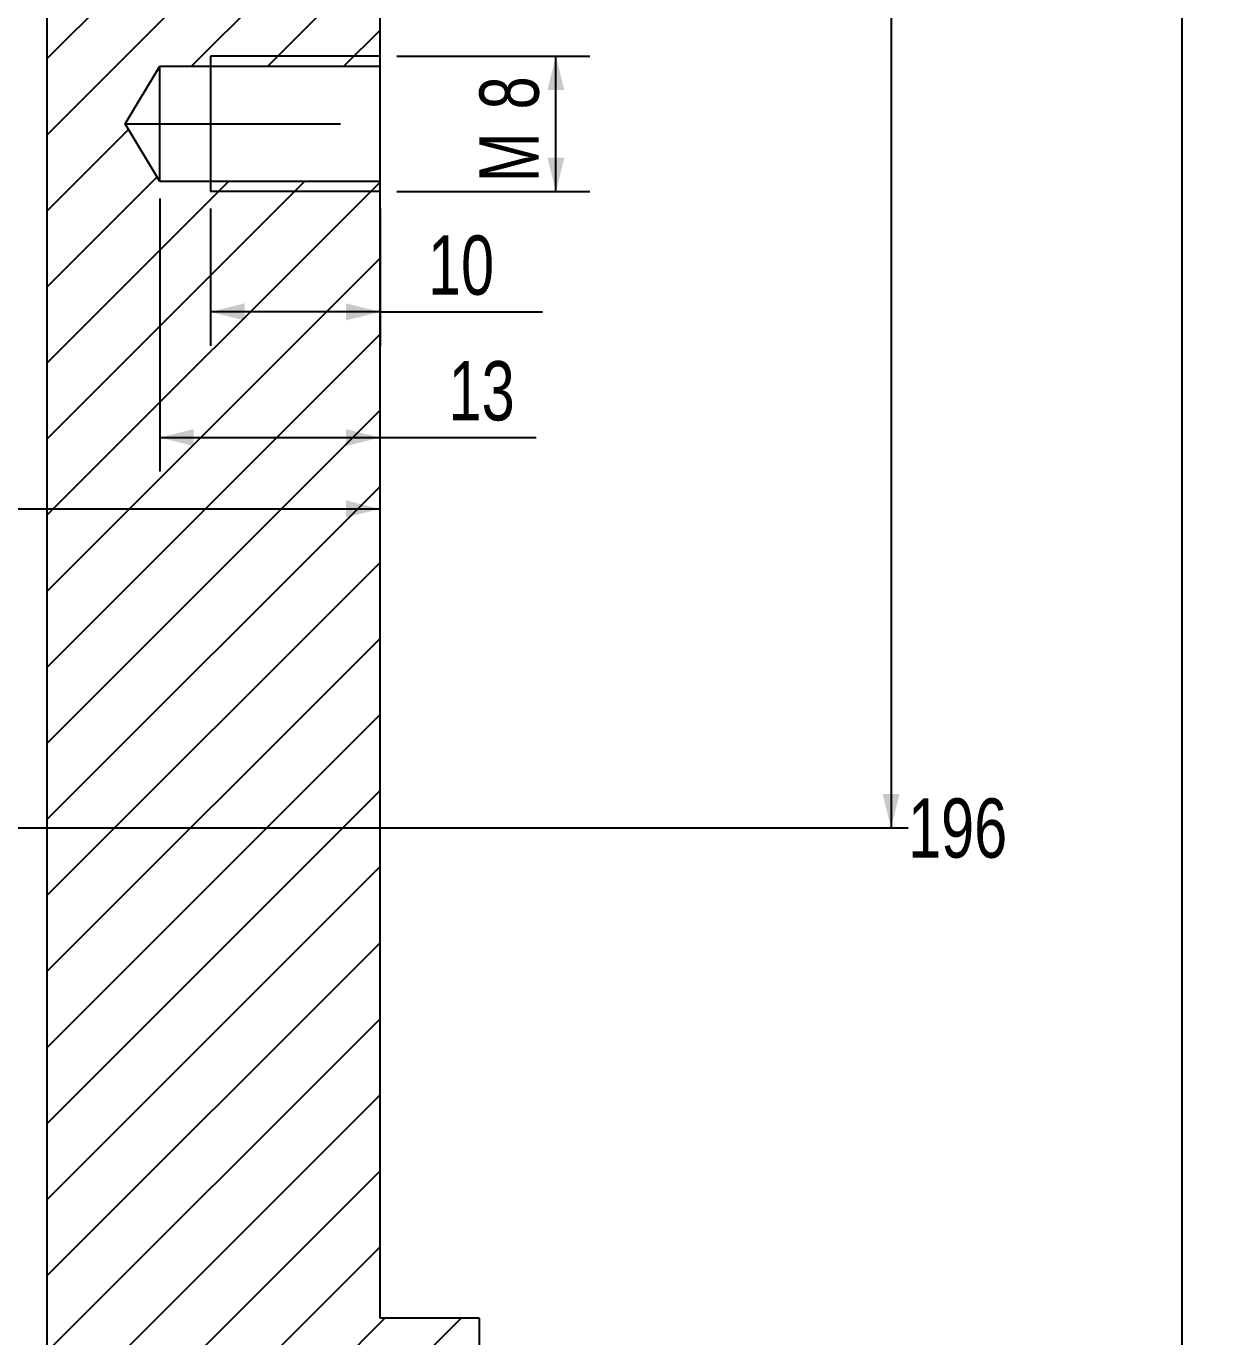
# Model space of a CAD drawing. Header units: millimetres. Extents: x 8 to 867, y 8 to 585.
# Drawn here: x 403.5 to 473.7, y 203.5 to 280.9 of the extents above; entities that cross this region are included whole.
import ezdxf

# ---------------------------------------------------------------- set-up
doc = ezdxf.new("R2010")
doc.units = ezdxf.units.MM
doc.linetypes.add('CENTERX2', pattern=[20.32, 12.7, -2.54, 2.54, -2.54])
for name, color, linetype in [('CENTERLINE', 4, 'CENTERX2'), ('DETAIL', 3, 'Continuous'), ('DIMENSIONS', 2, 'Continuous'), ('HATCH', 3, 'Continuous')]:
    doc.layers.add(name, color=color, linetype=linetype)
doc.layers.add('OUTLINE', color=7, linetype='Continuous', lineweight=25)
doc.styles.add('SLDTEXTSTYLE0', font='TXT', dxfattribs={"width": 0.75})
doc.dimstyles.new('SLDDIMSTYLE2', dxfattribs={"dimtxt": 3.5, "dimasz": 2, "dimexe": 0, "dimexo": 0.0625, "dimgap": 0.875, "dimtad": 1, "dimrnd": 1e-09, "dimzin": 12, "dimdsep": 46, "dimtxsty": 'SLDTEXTSTYLE0', "dimsah": 1, "dimcen": 0.09, "dimadec": 0, "dimazin": 3, "dimtfac": 1, "dimtofl": 0, "dimtmove": 0, "dimatfit": 3, "dimfxl": 0, "dimfrac": 2, "dimtolj": 1, "dimtzin": 12, "dimarcsym": 0})
doc.dimstyles.new('SLDDIMSTYLE3', dxfattribs={"dimtxt": 3.5, "dimasz": 2, "dimexe": 0, "dimexo": 0.0625, "dimgap": 0.875, "dimtad": 1, "dimrnd": 1e-09, "dimzin": 12, "dimdsep": 46, "dimtxsty": 'SLDTEXTSTYLE0', "dimsah": 1, "dimcen": 0.09, "dimadec": 0, "dimazin": 3, "dimtol": 1, "dimtp": 0.05, "dimtm": 0.05, "dimtfac": 1, "dimtofl": 0, "dimtmove": 0, "dimatfit": 3, "dimfxl": 0, "dimfrac": 2, "dimtolj": 1, "dimarcsym": 0})
doc.dimstyles.new('SLDDIMSTYLE7', dxfattribs={"dimtxt": 3.5, "dimasz": 2, "dimexe": 0, "dimexo": 0.0625, "dimgap": 0.875, "dimtad": 0, "dimtih": 1, "dimtoh": 1, "dimdec": 0, "dimrnd": 1e-09, "dimzin": 12, "dimdsep": 46, "dimtxsty": 'SLDTEXTSTYLE0', "dimsah": 1, "dimcen": 0.09, "dimadec": 0, "dimazin": 3, "dimtfac": 1, "dimtdec": 0, "dimtofl": 0, "dimtmove": 0, "dimatfit": 3, "dimfxl": 0, "dimfrac": 2, "dimtolj": 1, "dimtzin": 12, "dimarcsym": 0})

# ---------------------------------------------------------------- blocks, each defined once
blk = doc.blocks.new('_D_11')
at = {"layer": 'DIMENSIONS'}
for p, q in [((454.53, 352.833), (454.53, 233.579)), ((401.709, 233.579), (455.53, 233.579))]:
    blk.add_line(p, q, dxfattribs=at)
blk.add_solid([(454.53, 233.579), (455.03, 235.579), (454.03, 235.579)], dxfattribs=at)
at = {"layer": 'DIMENSIONS', "insert": (455.53, 235.312), "char_height": 3.5, "attachment_point": 1, "style": 'SLDTEXTSTYLE0'}
blk.add_mtext('196', dxfattribs=at)
blk = doc.blocks.new('_D_24')
at = {"layer": 'DIMENSIONS'}
for p, q in [((425.359, 279.133), (436.742, 279.133)), ((434.742, 271.133), (434.742, 279.133)), ((425.359, 271.133), (436.742, 271.133))]:
    blk.add_line(p, q, dxfattribs=at)
for points in [[(434.742, 279.133), (434.242, 277.133), (435.242, 277.133)], [(434.742, 271.133), (435.242, 273.133), (434.242, 273.133)]]:
    blk.add_solid(points, dxfattribs=at)
at = {"layer": 'DIMENSIONS', "char_height": 3.5, "attachment_point": 1, "rotation": 90, "style": 'SLDTEXTSTYLE0'}
for s, insert in [('8', (430.23, 275.986)), ('M', (430.23, 271.699))]:
    blk.add_mtext(s, dxfattribs=dict(at, insert=insert))
blk = doc.blocks.new('_D_30')
at = {"layer": 'DIMENSIONS'}
for p, q in [((435.589, 429.833), (473.701, 429.833)), ((471.701, 429.833), (471.701, 191.029)), ((387.456, 191.029), (473.701, 191.029))]:
    blk.add_line(p, q, dxfattribs=at)
for points in [[(471.701, 429.833), (471.201, 427.833), (472.201, 427.833)], [(471.701, 191.029), (472.201, 193.029), (471.201, 193.029)]]:
    blk.add_solid(points, dxfattribs=at)
at = {"layer": 'DIMENSIONS', "attachment_point": 1, "rotation": 90, "style": 'SLDTEXTSTYLE0'}
for s, insert, char_height in [('±0,05', (468.202, 312.933), 2.5), ('238,8', (467.19, 300.006), 3.5)]:
    blk.add_mtext(s, dxfattribs=dict(at, insert=insert, char_height=char_height))
blk = doc.blocks.new('_D_35')
at = {"layer": 'DIMENSIONS'}
for p, q in [((414.359, 270.133), (414.359, 262.035)), ((424.359, 270.133), (424.359, 262.035)), ((424.359, 264.035), (414.359, 264.035)), ((424.359, 264.035), (433.946, 264.035))]:
    blk.add_line(p, q, dxfattribs=at)
for points in [[(414.359, 264.035), (416.359, 263.535), (416.359, 264.535)], [(424.359, 264.035), (422.359, 264.535), (422.359, 263.535)]]:
    blk.add_solid(points, dxfattribs=at)
at = {"layer": 'DIMENSIONS', "insert": (427.191, 268.547), "char_height": 3.5, "attachment_point": 1, "style": 'SLDTEXTSTYLE0'}
blk.add_mtext('10', dxfattribs=at)
blk = doc.blocks.new('_D_36')
at = {"layer": 'DIMENSIONS'}
blk.add_line((284.059, 252.403), (424.359, 252.403), dxfattribs=at)
for points in [[(284.059, 252.403), (286.059, 251.903), (286.059, 252.903)], [(424.359, 252.403), (422.359, 252.903), (422.359, 251.903)]]:
    blk.add_solid(points, dxfattribs=at)
at = {"layer": 'DIMENSIONS', "insert": (327.165, 256.914), "char_height": 3.5, "attachment_point": 1, "style": 'SLDTEXTSTYLE0'}
blk.add_mtext('140,3', dxfattribs=at)
blk = doc.blocks.new('_D_43')
at = {"layer": 'DIMENSIONS'}
for p, q in [((411.359, 270.733), (411.359, 254.614)), ((411.359, 256.614), (424.359, 256.614)), ((424.359, 256.614), (433.578, 256.614))]:
    blk.add_line(p, q, dxfattribs=at)
for points in [[(411.359, 256.614), (413.359, 256.114), (413.359, 257.114)], [(424.359, 256.614), (422.359, 257.114), (422.359, 256.114)]]:
    blk.add_solid(points, dxfattribs=at)
at = {"layer": 'DIMENSIONS', "insert": (428.406, 261.126), "char_height": 3.5, "attachment_point": 1, "style": 'SLDTEXTSTYLE0'}
blk.add_mtext('13', dxfattribs=at)

msp = doc.modelspace()

# ---------------------------------------------------------------- hatches: boundary and pattern name
at = {"layer": 'HATCH'}
h = msp.add_hatch(dxfattribs=at)
h.set_pattern_fill('ANSI31', color=256, angle=3e-322, style=0)
edge = h.paths.add_edge_path(flags=0)
edge.add_arc((427.20884, 163.57876), 3, 270, 360)
edge.add_line((430.20884, 163.57876), (430.20884, 204.63342))
edge.add_line((430.20884, 204.63342), (424.35884, 204.63342))
edge.add_line((424.35884, 204.63342), (424.35884, 271.73342))
edge.add_line((424.35884, 271.73342), (411.35884, 271.73342))
edge.add_line((411.35884, 271.73342), (409.31591, 275.13342))
edge.add_line((409.31591, 275.13342), (411.35884, 278.53342))
edge.add_line((411.35884, 278.53342), (424.35884, 278.53342))
edge.add_line((424.35884, 278.53342), (424.35884, 284.73342))
edge.add_line((424.35884, 284.73342), (430.20884, 284.73342))
edge.add_line((430.20884, 284.73342), (430.20884, 333.84078))
edge.add_arc((427.20884, 333.84078), 3, 0, 45)
edge.add_line((429.33016, 335.9621), (419.15884, 346.13342))
edge.add_line((419.15884, 346.13342), (419.15884, 410.83342))
edge.add_line((419.15884, 410.83342), (419.15884, 429.83342))
edge.add_line((419.15884, 429.83342), (404.70884, 429.83342))
edge.add_line((404.70884, 429.83342), (404.70884, 160.57876))
edge.add_line((404.70884, 160.57876), (427.20884, 160.57876))

# ---------------------------------------------------------------- linework, layer by layer
at = {"layer": 'CENTERLINE'}
msp.add_line((409.31591, 275.13342), (424.44859, 275.13342), dxfattribs=at)
at = {"layer": 'DETAIL'}
for p, q in [((424.35884, 279.13342), (414.35884, 279.13342)), ((414.35884, 279.13342), (414.35884, 271.13342)), ((424.35884, 271.13342), (414.35884, 271.13342))]:
    msp.add_line(p, q, dxfattribs=at)
at = {"layer": 'OUTLINE'}
for p, q in [((404.70884, 160.57875), (404.70884, 429.83342)), ((424.35884, 278.53342), (424.35884, 284.73342)), ((409.31592, 275.13342), (411.35884, 278.53342)), ((411.35884, 278.53342), (424.35884, 278.53342)), ((411.35884, 271.73342), (411.35884, 278.53342)), ((424.35884, 271.73342), (424.35884, 278.53342)), ((411.35884, 271.73342), (409.31592, 275.13342)), ((424.35884, 271.73342), (411.35884, 271.73342)), ((424.35884, 204.63342), (424.35884, 271.73342)), ((430.20884, 204.63342), (424.35884, 204.63342)), ((430.20884, 204.63342), (430.20884, 163.57876))]:
    msp.add_line(p, q, dxfattribs=at)

# ---------------------------------------------------------------- dimensions: what is measured, and where the dimension line sits
at = {"layer": 'DIMENSIONS'}
dim = msp.add_linear_dim(base=(471.70139, 191.02876), p1=(434.58919, 429.83342), p2=(386.45555, 191.02876), angle=90, dimstyle='SLDDIMSTYLE3', dxfattribs=at)
dim.commit()
dim.dimension.update_dxf_attribs({"geometry": '_D_30', "text_midpoint": (471.70139, 310.43109), "dimtype": 160})
dim = msp.add_ordinate_dim(feature_location=(400.70884, 233.57876), offset=(54.82106, 0), dtype=0, origin=(435.20884, 429.83342), dimstyle='SLDDIMSTYLE7', dxfattribs=at)
dim.commit()
dim.dimension.update_dxf_attribs({"geometry": '_D_11', "text_midpoint": (459.40906, 233.57876)})
dim = msp.add_linear_dim(base=(434.74218, 279.13342), p1=(424.35884, 271.13342), p2=(424.35884, 279.13342), angle=90, text='M<>', dimstyle='SLDDIMSTYLE2', dxfattribs=at)
dim.commit()
dim.dimension.update_dxf_attribs({"geometry": '_D_24', "text_midpoint": (434.74218, 275.13342), "dimtype": 160})
for base, p1, p2, picture, middle in [((424.35884, 252.40259), (284.05884, 271.73342), (424.35884, 271.73342), '_D_36', (332.98268, 252.40259)), ((424.35884, 256.61401), (411.35884, 271.73342), (424.35884, 271.73342), '_D_43', (430.99203, 256.61401)), ((414.35884, 264.03518), (424.35884, 271.13342), (414.35884, 271.13342), '_D_35', (429.7748, 264.03518))]:
    dim = msp.add_linear_dim(base=base, p1=p1, p2=p2, dimstyle='SLDDIMSTYLE2', dxfattribs=at)
    dim.commit()
    dim.dimension.update_dxf_attribs({"geometry": picture, "text_midpoint": middle, "dimtype": 160})

doc.saveas('drawing.dxf')
